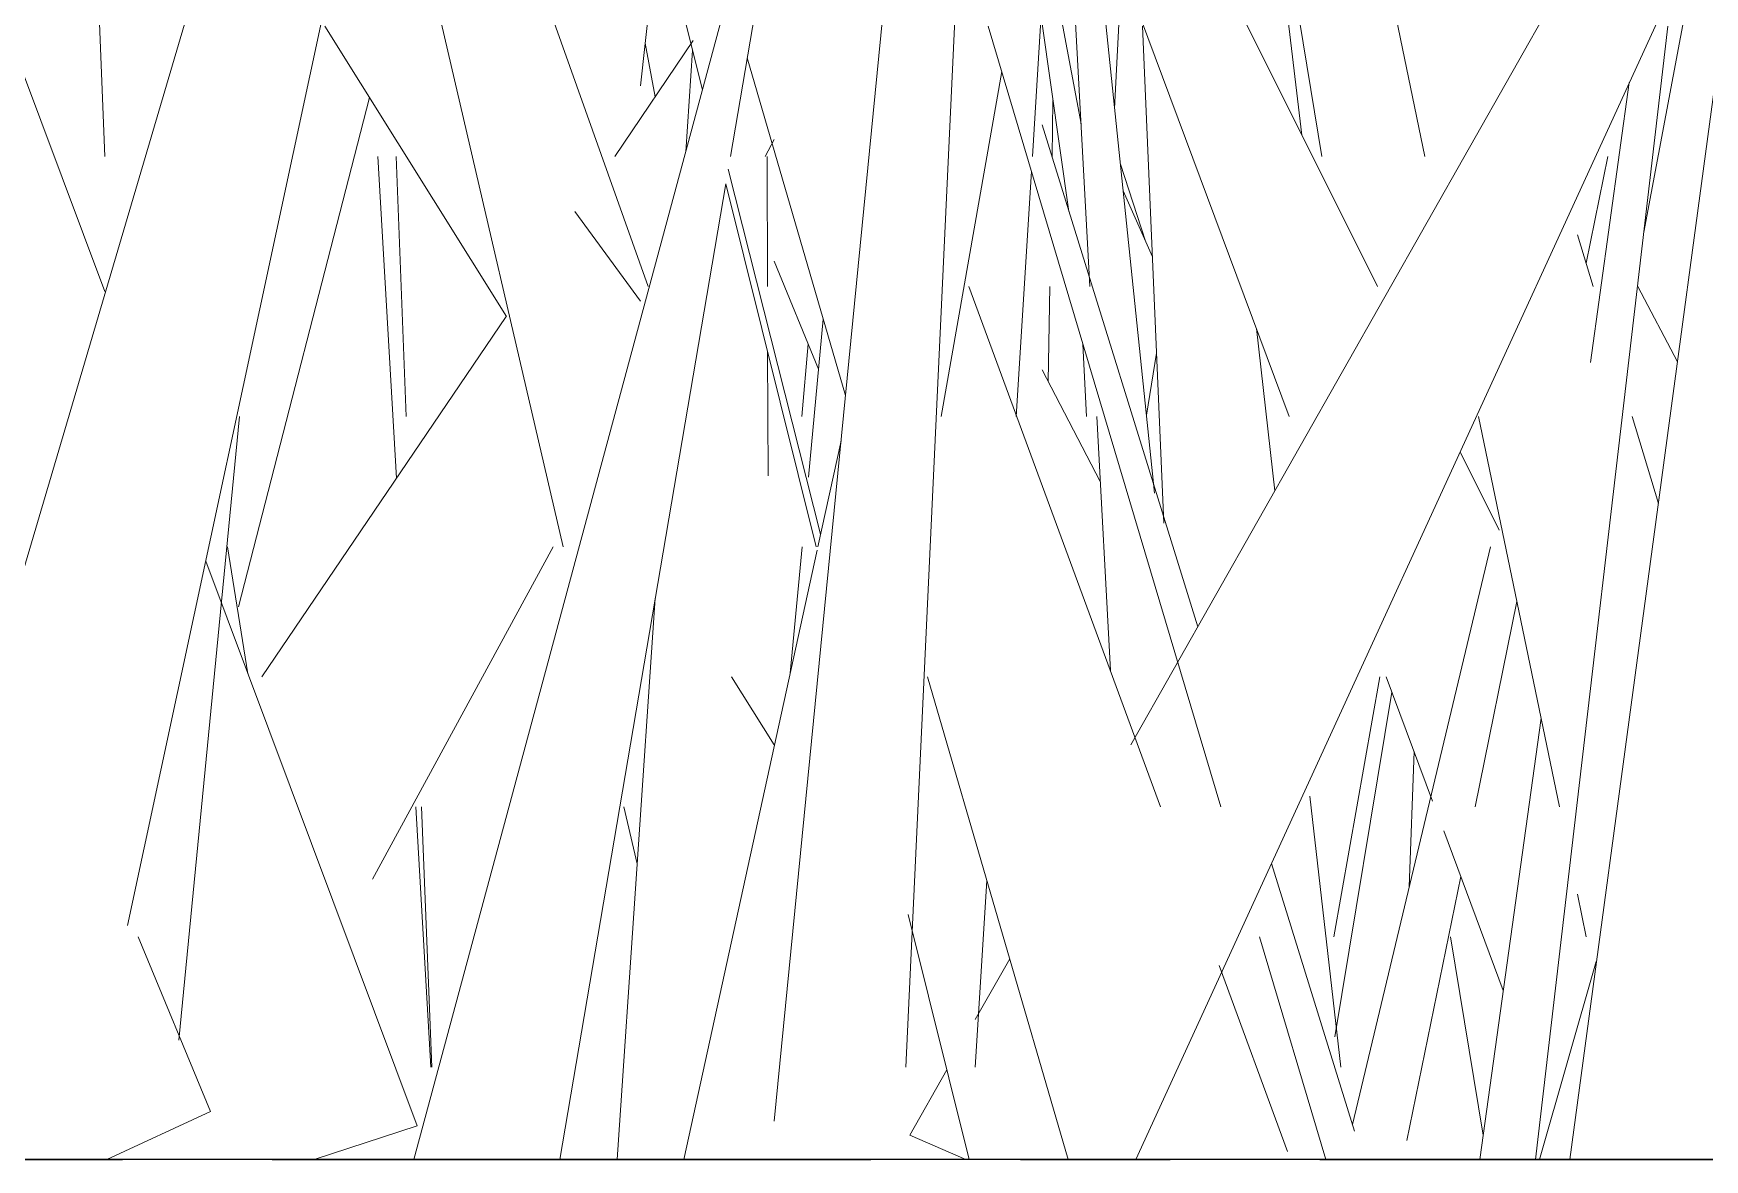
# Model space of a CAD drawing. Header units: millimetres. Extents: x -10020 to 20888, y -4665 to 12339.
# Drawn here: x 2744.39 to 2779.84, y 3048 to 3071.88 of the extents above; entities that cross this region are included whole.
import ezdxf

# ---------------------------------------------------------------- set-up
doc = ezdxf.new("R2010")
doc.units = ezdxf.units.MM
doc.linetypes.add('Grid Line 1_2_', pattern=[22.225, 12.7, -3.175, 3.175, -3.175])
doc.layers.add('G-IMPT', color=8, linetype='Continuous', lineweight=9)

# ---------------------------------------------------------------- blocks, each defined once
blk = doc.blocks.new('Grass Array - 25_dwg-V38-West')
at = {"layer": 'G-IMPT'}
for p, q in [((2760.106, 3048.816), (2765.348, 3102.146)), ((2752.406, 3095.442), (2758.583, 3070.683)), ((2773.909, 3069.275), (2768.883, 3093.57)), ((2764.908, 3092.776), (2762.895, 3049.962)), ((2784.626, 3086.7), (2767.674, 3056.794)), ((2752.526, 3080.311), (2757.43, 3066.516)), ((2766.413, 3079.505), (2772.905, 3066.516)), ((2752.459, 3048), (2760.836, 3079.027)), ((2766.5, 3078.267), (2768.174, 3062.133)), ((2776.983, 3048), (2781.104, 3078.511)), ((2741.729, 3077.552), (2745.904, 3066.409)), ((2755.632, 3060.998), (2751.773, 3077.552)), ((2765.582, 3069.275), (2766.102, 3077.552)), ((2766.8, 3066.516), (2766.208, 3077.552)), ((2767.776, 3048), (2780.83, 3076.481)), ((2771.726, 3069.275), (2770.523, 3076.581)), ((2771.3, 3069.726), (2770.502, 3076.436)), ((2771.032, 3063.757), (2766.915, 3074.793)), ((2771.032, 3063.757), (2766.915, 3074.793)), ((2757.67, 3074.341), (2757.266, 3070.772)), ((2778.552, 3067.669), (2779.778, 3074.186)), ((2765.874, 3073.929), (2766.615, 3069.964)), ((2759.891, 3073.472), (2759.177, 3069.275)), ((2767.328, 3070.289), (2767.474, 3073.297)), ((2750.576, 3072.034), (2754.425, 3065.878)), ((2764.645, 3072.034), (2769.577, 3055.48)), ((2766.357, 3068.106), (2765.787, 3072.088)), ((2767.92, 3072.034), (2768.373, 3061.497)), ((2779.062, 3072.034), (2776.253, 3048)), ((2758.389, 3071.731), (2756.724, 3069.275)), ((2757.578, 3070.535), (2757.368, 3071.679)), ((2758.228, 3069.369), (2758.374, 3071.518)), ((2759.532, 3071.363), (2761.619, 3064.204)), ((2764.932, 3071.072), (2763.647, 3063.757)), ((2777.42, 3064.901), (2778.244, 3070.839)), ((2777.42, 3064.901), (2778.244, 3070.839)), ((2766.02, 3070.459), (2765.999, 3069.275)), ((2769.093, 3059.298), (2765.787, 3069.942)), ((2759.912, 3069.275), (2760.106, 3069.632)), ((2752.095, 3062.449), (2751.696, 3069.275)), ((2752.083, 3069.275), (2752.301, 3063.757)), ((2759.954, 3069.275), (2759.963, 3066.516)), ((2767.45, 3069.11), (2767.984, 3067.474)), ((2777.79, 3069.275), (2777.327, 3067.009)), ((2759.079, 3068.696), (2755.559, 3048)), ((2759.079, 3068.696), (2760.999, 3060.998)), ((2761.09, 3061.262), (2759.131, 3069.005)), ((2765.236, 3063.757), (2765.562, 3068.956)), ((2767.509, 3068.546), (2768.13, 3067.143)), ((2757.266, 3066.202), (2755.875, 3068.103)), ((2757.266, 3066.202), (2755.875, 3068.103)), ((2777.146, 3067.611), (2777.476, 3066.516)), ((2761.047, 3064.759), (2760.106, 3067.05)), ((2768.304, 3055.48), (2764.238, 3066.516)), ((2765.951, 3066.516), (2765.915, 3064.501)), ((2778.43, 3066.516), (2779.268, 3064.92)), ((2754.423, 3065.882), (2749.24, 3058.239)), ((2760.834, 3062.475), (2761.146, 3065.826)), ((2770.728, 3062.181), (2770.334, 3065.627)), ((2759.967, 3065.133), (2759.976, 3062.5)), ((2760.825, 3065.299), (2760.693, 3063.757)), ((2766.732, 3063.757), (2766.653, 3065.292)), ((2768.218, 3065.104), (2768.003, 3063.784)), ((2765.787, 3064.748), (2767.023, 3062.377)), ((2767.238, 3058.375), (2766.949, 3063.757)), ((2776.762, 3055.48), (2775.05, 3063.757)), ((2778.307, 3063.757), (2778.863, 3061.914)), ((2761.033, 3060.998), (2761.524, 3063.244)), ((2774.656, 3063.011), (2775.488, 3061.346)), ((2748.943, 3058.301), (2748.51, 3060.998)), ((2751.585, 3053.946), (2755.416, 3060.998)), ((2758.188, 3048), (2761.017, 3060.926)), ((2760.446, 3058.315), (2760.696, 3060.998)), ((2772.372, 3048.744), (2775.302, 3060.998)), ((2748.046, 3060.693), (2752.534, 3048.716)), ((2756.773, 3048), (2757.583, 3059.903)), ((2775.862, 3059.833), (2774.973, 3055.48)), ((2759.203, 3058.239), (2760.106, 3056.795)), ((2763.357, 3058.239), (2766.341, 3048)), ((2771.978, 3052.721), (2772.955, 3058.239)), ((2774.074, 3055.6), (2773.09, 3058.239)), ((2774.074, 3055.6), (2773.09, 3058.239)), ((2773.211, 3057.913), (2771.998, 3050.601)), ((2775.074, 3048), (2776.373, 3057.362)), ((2775.074, 3048), (2776.373, 3057.362)), ((2773.577, 3053.785), (2773.682, 3056.651)), ((2772.124, 3049.962), (2771.467, 3055.707)), ((2752.825, 3049.962), (2752.502, 3055.48)), ((2752.627, 3055.48), (2752.845, 3049.962)), ((2757.2, 3054.273), (2756.918, 3055.48)), ((2775.571, 3051.585), (2774.308, 3054.974)), ((2775.571, 3051.585), (2774.308, 3054.974)), ((2772.417, 3048.599), (2770.653, 3054.278)), ((2764.369, 3049.962), (2764.618, 3053.913)), ((2774.671, 3054), (2773.529, 3048.406)), ((2777.333, 3052.721), (2777.146, 3053.627)), ((2762.946, 3053.194), (2764.242, 3048)), ((2770.398, 3052.721), (2771.805, 3048)), ((2775.145, 3048.517), (2774.453, 3052.721)), ((2765.101, 3052.255), (2764.372, 3050.969)), ((2770.998, 3048.169), (2769.543, 3052.119)), ((2777.542, 3052.202), (2776.344, 3048)), ((2763.768, 3049.902), (2762.985, 3048.521)), ((2750.345, 3048), (2752.534, 3048.716)), ((2764.169, 3048), (2762.985, 3048.521))]:
    blk.add_line(p, q, dxfattribs=at)
blk = doc.blocks.new('Grass Array - 25_dwg-V39-West')
at = {"layer": 'G-IMPT'}
for p, q in [((2740.485, 3048), (2758.158, 3107.844)), ((2744.799, 3097.286), (2745.908, 3069.275)), ((2755.875, 3097.2), (2746.389, 3052.967)), ((2751.521, 3070.523), (2748.745, 3059.72)), ((2747.475, 3050.534), (2748.764, 3063.757)), ((2748.15, 3049.022), (2746.612, 3052.721)), ((2748.15, 3049.022), (2745.947, 3048))]:
    blk.add_line(p, q, dxfattribs=at)
blk = doc.blocks.new('Grass Array - Grass Array-V40-West')
for name in ['Grass Array - 25_dwg-V39-West', 'Grass Array - 25_dwg-V38-West']:
    blk.add_blockref(name, (0, 0))

msp = doc.modelspace()

# ---------------------------------------------------------------- linework, layer by layer
msp.add_line((4710.823, 3048), (-7496.271, 3048))
at = {"linetype": 'Grid Line 1_2_'}
msp.add_line((-7496.271, 3048), (19186.713, 3048), dxfattribs=at)

# ---------------------------------------------------------------- block references
msp.add_blockref('Grass Array - Grass Array-V40-West', (0, 0))

doc.saveas('drawing.dxf')
